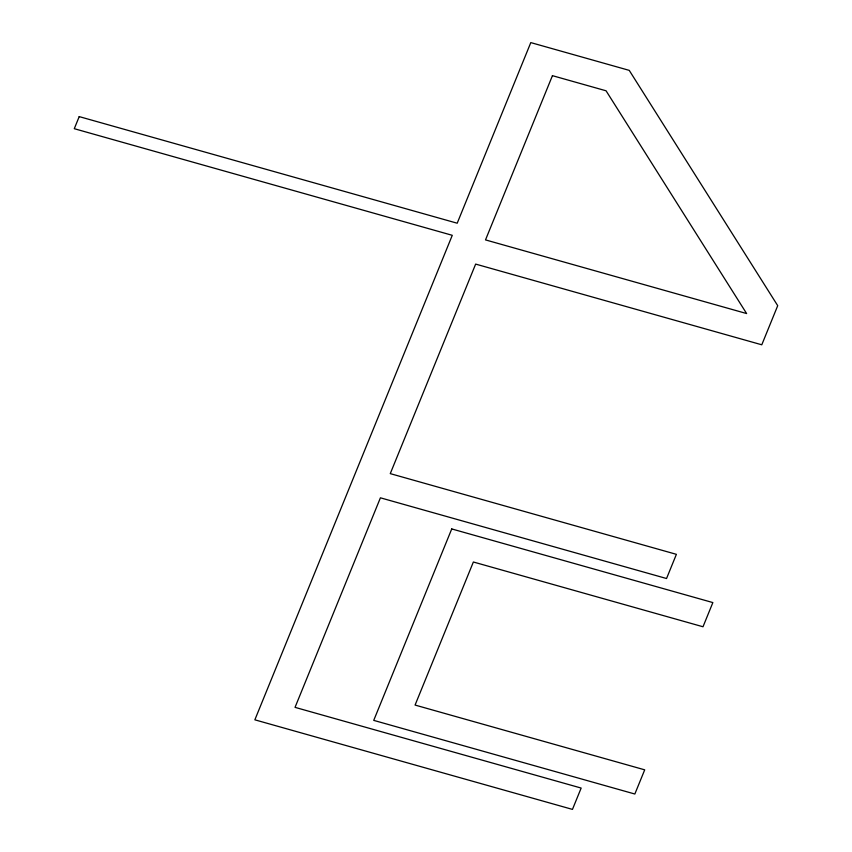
<?xml version="1.0" encoding="UTF-8"?>
<svg xmlns="http://www.w3.org/2000/svg" width="852" height="852" viewBox="0 0 852 852"><rect width="100%" height="100%" fill="white"/><g stroke="black" fill="none" stroke-linecap="round" stroke-linejoin="round"><path stroke-width="1.28" d="M79.215 116.607L74.284 128.695L452.274 235.312L254.855 719.823L572.459 809.4L581.16 788.057L295.037 707.352L380.418 497.813L666.541 578.519L676.392 554.332L390.269 473.627L475.65 264.088L761.784 344.794L777.716 305.676L629.234 70.365L530.796 42.6L457.204 223.213L79.215 116.607M552.437 75.668L485.512 239.902L746.618 313.547L606.06 90.791L552.437 75.668M451.741 528.932L373.73 720.377L634.846 794.021L644.708 769.835L415.073 705.062L473.371 562L703.006 626.763L712.858 602.577L451.741 528.932"/></g></svg>
